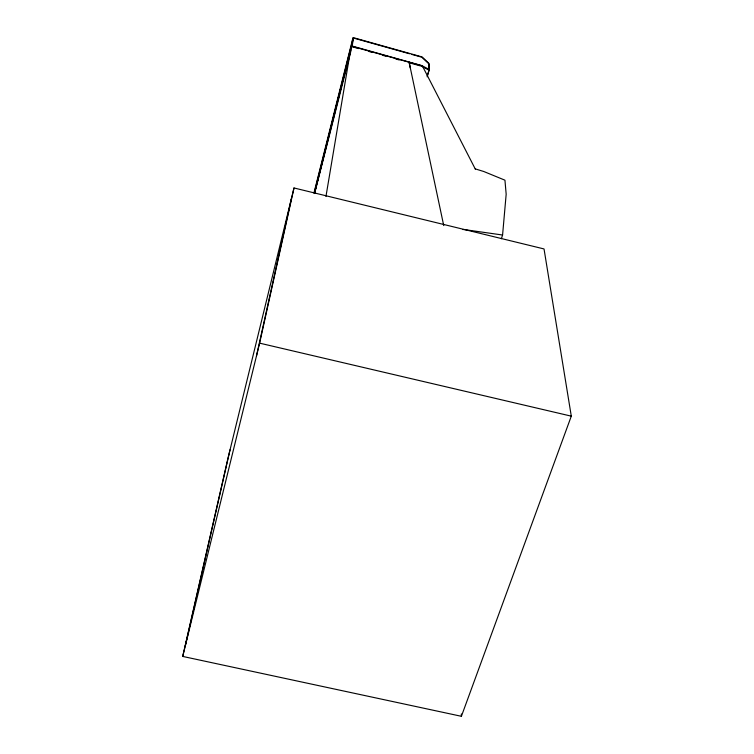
<?xml version="1.0" encoding="UTF-8"?>
<svg xmlns="http://www.w3.org/2000/svg" width="754" height="754" viewBox="0 0 754 754"><rect width="100%" height="100%" fill="white"/><g stroke="black" fill="none" stroke-linecap="round" stroke-linejoin="round"><path stroke-width="1.13" d="M427.169 76.804L429.111 70.009L429.149 64.241L428.517 66.503M501.382 238.745L502.579 235.022L506.17 194.212L504.944 180.187L483.776 171.507L475.209 168.868M352.156 46.051L353.541 37.7L422.042 56.918L428.875 63.374L428.837 69.274L421.863 65.607L352.156 46.051L351.515 46.409L314.503 193.495M351.515 46.409L352.91 38.049L353.541 37.7L352.91 38.049L313.928 193.109M325.954 196.455L351.223 46.135L422.372 65.918L475.312 169.085M182.704 656.423L259.621 343.145L294.003 187.963L544.03 248.943L571.296 416.161L461.401 716.3L182.704 656.423L227.859 458.762L294.003 187.963M256.483 355.945L291.355 198.792M185.211 646.235L230.055 449.761M314.305 192.901L351.223 46.135M314.446 193.043L316.162 186.21M316.737 183.929L318.461 177.086M319.027 174.805L320.752 167.972M321.327 165.692L324.484 153.156M325.049 150.875L326.774 144.033M327.349 141.752L329.064 134.919M329.639 132.638L330.506 129.217M331.939 123.515L332.797 120.103M333.372 117.822L335.087 110.979M335.662 108.699L336.529 105.287M337.962 99.585L338.819 96.163M340.252 90.461L341.11 87.049M342.542 81.347L343.409 77.926M346.274 66.531L350.864 48.294M351.439 46.013L353.155 39.18M314.559 193.533L351.128 50.122M427.264 75.72L429.111 70.009M410.308 68.049L409.083 62.092L443.729 225.569M502.579 235.022L464.294 229.584A2.865 1.131 16.9 0 0 462.899 229.565M259.621 343.145L571.296 416.161M354.568 38.35L409.563 53.779M411.807 54.411L420.789 56.936M352.005 46.71L358.753 48.605M368.866 51.442L372.24 52.394M382.363 55.23L385.737 56.173M395.859 59.019L399.234 59.962M409.356 62.799L420.6 65.956M421.722 66.267L428.875 70.084M421.91 57.247L428.753 63.732M461.335 713.953L461.401 716.3"/></g></svg>
